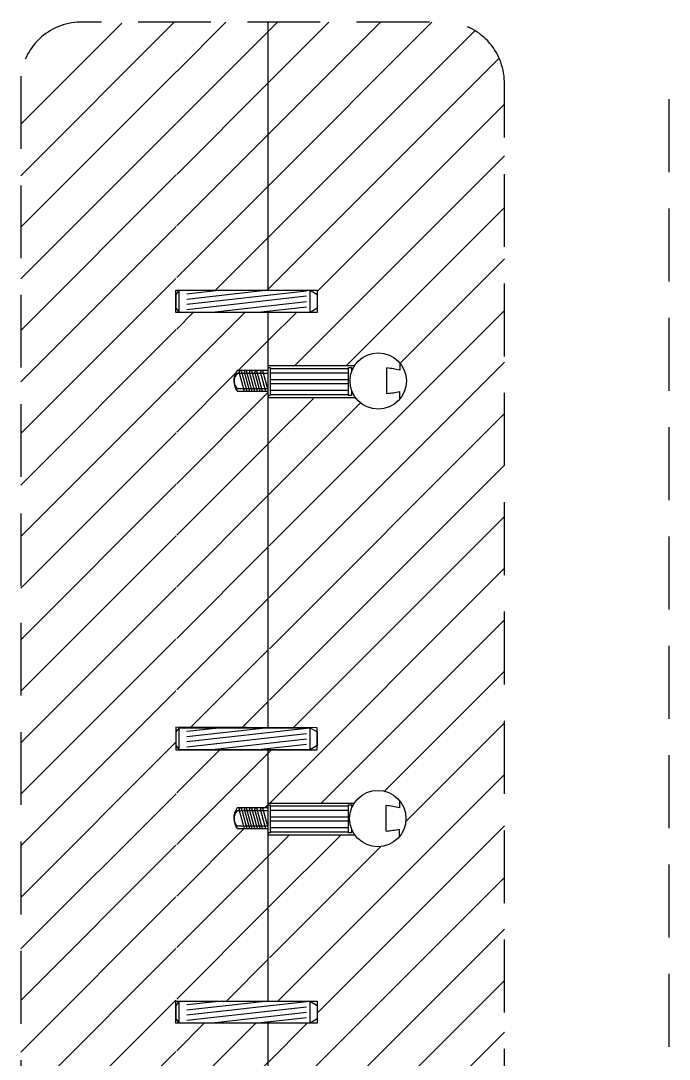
# Model space of a CAD drawing. Header units: inches. Extents: x 223 to 3435, y 564 to 4205.
# Drawn here: x 2678 to 2856.1, y 3920.5 to 4205.4 of the extents above; entities that cross this region are included whole.
import ezdxf

# ---------------------------------------------------------------- set-up
doc = ezdxf.new("R2010")
doc.units = ezdxf.units.IN
doc.header["$MEASUREMENT"] = 0
doc.linetypes.add('DASHEDX2', pattern=[1.5, 1, -0.5])
pattern_1 = [(45, (829.2407108029029, 2879.782602915726), (-7.071067811865475, 7.071067811865476), [])]

msp = doc.modelspace()

# ---------------------------------------------------------------- hatches: boundary and pattern name
h = msp.add_hatch()
h.set_pattern_fill('ANSI31', color=8, scale=80)
h.set_pattern_definition(pattern_1)
edge = h.paths.add_edge_path()
edge.add_line((2720.856607547204, 3762.757564469256), (2720.856607547204, 3855.419714615084))
edge.add_line((2720.856607547204, 3855.419714615084), (2720.616520008156, 3855.419714615084))
edge.add_line((2720.616520008156, 3855.419714615084), (2720.616520008156, 3861.498192304532))
edge.add_line((2720.616520008156, 3861.498192304533), (2720.664684172269, 3930.419722391344))
edge.add_line((2720.664684172269, 3930.419722391344), (2720.616520008157, 3930.419722391344))
edge.add_line((2720.616520008156, 3930.419722391344), (2720.616520008156, 3936.49820008079))
edge.add_line((2720.616520008156, 3936.49820008079), (2720.678134914392, 4005.419714615084))
edge.add_line((2720.678134914393, 4005.419714615084), (2720.616520008156, 4005.419714615084))
edge.add_line((2720.616520008156, 4005.419714615084), (2720.616520008156, 4011.642745520087))
edge.add_line((2720.616520008156, 4011.642745520087), (2720.757753133375, 4125.419722391343))
edge.add_line((2720.757753133375, 4125.419722391343), (2720.616520008155, 4125.419722391343))
edge.add_line((2720.616520008156, 4125.419722391343), (2720.616520008156, 4131.498200080784))
edge.add_line((2720.616520008156, 4131.498200080784), (2720.856299785344, 4204.962245547818))
edge.add_arc((2714.011601118503, 4155.181606773247), 50.248998961613, 82.17108069158189, 135.6840582980728)
edge.add_line((2678.058523649471, 4190.286280495559), (2678.063459976507, 3779.849091249109))
edge.add_arc((2703.697347033567, 3781.912559818119), 25.71680517073225, 184.6022540571565, 207.24152091009)
edge.add_arc((2694.782247067405, 3779.369344395557), 16.72566886059406, 213.4874306377923, 263.3098871738037)
edge.add_line((2692.833717514745, 3762.757564496441), (2720.856607547204, 3762.757564469256))
h = msp.add_hatch()
h.set_pattern_fill('ANSI31', color=8, scale=80)
h.set_pattern_definition(pattern_1)
h.paths.add_polyline_path([(2745.966910833956, 4103.709532583964), (2744.239547434536, 4103.709532583964), (2744.239547434536, 4103.709532049617), (2743.741043644839, 4103.709532049617), (2742.809796165359, 4103.709532129528), (2742.809796165359, 4103.709532049623), (2742.311292375662, 4103.709532049623), (2741.399043557961, 4103.709532151233), (2741.399043557961, 4103.709532049628), (2740.900539768263, 4103.709532049628), (2739.988634429194, 4103.709532193512), (2739.988634429194, 4103.709532049636), (2739.490130639497, 4103.709532049636), (2737.514026784807, 4103.709532583964, -0.3364382528740795), (2737.466658659307, 4109.488324409438), (2745.966910833956, 4109.488324409438), (2745.966910833956, 4125.419722391343), (2720.856607547204, 4125.419722391343), (2720.856607547204, 4011.641849440313), (2745.966910833956, 4011.548130142508)])
h.paths.add_polyline_path([(2745.966910833956, 4205.056538033796), (2722.213446495737, 4205.056538033796, 0.02033807497738567), (2720.856607547204, 4204.962279550527), (2720.856607547204, 4131.498200080791), (2721.501629409078, 4131.498200080792), (2745.966910833956, 4131.498200080791)])
h.paths.add_polyline_path([(2745.966910833956, 3983.709524807703), (2744.239547434536, 3983.709524807703), (2744.239547434536, 3983.709524273357), (2743.741043644839, 3983.709524273357), (2742.809796165359, 3983.709524353268), (2742.809796165359, 3983.709524273364), (2742.311292375662, 3983.709524273364), (2741.399043557961, 3983.709524374972), (2741.399043557961, 3983.709524273369), (2740.900539768263, 3983.709524273369), (2739.988634429194, 3983.709524417249), (2739.988634429194, 3983.709524273375), (2739.490130639497, 3983.709524273375), (2737.513941386141, 3983.709524807703, -0.3364382528740796), (2737.466573260641, 3989.488316633179), (2745.966910833956, 3989.488316633179), (2745.966910833956, 4005.419714615084), (2720.856607547204, 4005.419714615084), (2720.856607547204, 3936.49820008079), (2721.501629409078, 3936.49820008079), (2745.966910833956, 3936.498200080791)])
h.paths.add_polyline_path([(2745.966910833956, 3908.709532049635), (2737.541537592313, 3908.709532049635, -0.3364382528740796), (2737.494169466812, 3914.48832387511), (2743.88858603969, 3914.48832387511), (2743.88858603969, 3914.488324409439), (2744.387089829389, 3914.488324409439), (2745.966910833956, 3914.48832387511), (2745.966910833956, 3930.419722391344), (2720.856607547204, 3930.419722391344), (2720.856607547204, 3861.498192304533), (2721.501629409078, 3861.498192304533), (2745.966910833956, 3861.498192304533)])
h.paths.add_polyline_path([(2745.966910833956, 3833.709524807703), (2744.239547434536, 3833.709524807703), (2744.239547434536, 3833.709524273357), (2743.741043644839, 3833.709524273357), (2742.809796165359, 3833.70952435327), (2742.809796165359, 3833.709524273364), (2742.311292375662, 3833.709524273364), (2741.399043557961, 3833.709524374976), (2741.399043557961, 3833.709524273369), (2740.900539768263, 3833.709524273369), (2739.988634429194, 3833.709524417257), (2739.988634429194, 3833.709524273375), (2739.490130639497, 3833.709524273375), (2737.514143663713, 3833.709524807703, -0.336438252874088), (2737.466775538212, 3839.488316633179), (2745.966910833956, 3839.488316633179), (2745.966910833956, 3855.419714615084), (2720.856607547204, 3855.419714615084), (2720.856607547204, 3762.757564469257), (2745.966910833956, 3762.757564469257)])
h = msp.add_hatch()
h.set_pattern_fill('ANSI31', color=8, scale=80)
h.set_pattern_definition(pattern_1)
edge = h.paths.add_edge_path()
edge.add_arc((2794.09114796326, 4188.399989189507), 16.72566886059549, 1.643655670545416, 84.78928313819007)
edge.add_line((2795.610154030434, 4205.056538033796), (2745.966910833956, 4205.056538033796))
edge.add_line((2745.966910833956, 4205.056538033796), (2745.966910833956, 4131.49820008079))
edge.add_line((2745.966910833956, 4131.49820008079), (2759.444550407973, 4131.49820008079))
edge.add_line((2759.444550407973, 4131.49820008079), (2759.444550407973, 4125.419722391343))
edge.add_line((2759.444550407973, 4125.419722391343), (2745.966910833956, 4125.419722391343))
edge.add_line((2745.966910833956, 4125.419722391343), (2745.99381372113, 4110.867453834226))
edge.add_line((2745.99381372113, 4110.867453834226), (2750.511040109379, 4110.897759878143))
edge.add_line((2750.511040109379, 4110.897759878143), (2768.064553211839, 4110.867453834226))
edge.add_line((2768.064553211839, 4110.867453834226), (2768.00231012612, 4110.338788234079))
edge.add_line((2768.00231012612, 4110.338788234079), (2768.869056984171, 4110.338788234079))
edge.add_line((2768.869056984171, 4110.338788234079), (2768.869056984171, 4109.159507776705))
edge.add_arc((2776.171087126045, 4106.616792977041), 7.732078811372066, 0, 160.800847676083, ccw=False)
edge.add_arc((2776.171087126045, 4106.616792977041), 7.732078811372048, -160.8008476760831, 0, ccw=False)
edge.add_line((2768.869056984171, 4104.074078177376), (2768.869056984171, 4102.603016174015))
edge.add_line((2768.869056984171, 4102.603016174015), (2768.579915540781, 4102.155456490034))
edge.add_line((2768.579915540781, 4102.155456490034), (2748.297874369981, 4102.094848670657))
edge.add_line((2748.297874369981, 4102.094848670657), (2746.054418359858, 4102.155456490034))
edge.add_line((2746.054418359858, 4102.155456490034), (2746.371268117472, 4011.546620958002))
edge.add_line((2746.371268117472, 4011.546620958002), (2759.444550407973, 4011.497827487757))
edge.add_line((2759.444550407973, 4011.497827487756), (2759.444550407973, 4005.419714615084))
edge.add_line((2759.444550407973, 4005.419714615084), (2745.966910833956, 4005.419714615084))
edge.add_line((2745.966910833956, 4005.419714615084), (2745.966912097044, 3990.821454956046))
edge.add_line((2745.966912097044, 3990.821454956046), (2746.99477222395, 3990.825440106475))
edge.add_line((2746.99477222395, 3990.825440106475), (2768.00231012612, 3990.821454956046))
edge.add_line((2768.00231012612, 3990.821454956046), (2768.00231012612, 3990.338780457821))
edge.add_line((2768.00231012612, 3990.33878045782), (2769.30793499608, 3990.33878045782))
edge.add_arc((2776.050252860715, 3986.553784743491), 7.732078811371995, 0, 150.6910603215394, ccw=False)
edge.add_arc((2776.050252860715, 3986.553784743491), 7.732078811372048, -158.24134707656526, 0, ccw=False)
edge.add_line((2768.869056984171, 3983.687520881251), (2769.538535136944, 3982.114637930212))
edge.add_line((2769.538535136944, 3982.114637930212), (2767.99782786606, 3982.041301572389))
edge.add_line((2767.99782786606, 3982.041301572389), (2746.571256646701, 3982.083614785537))
edge.add_line((2746.571256646701, 3982.083614785537), (2746.010079379635, 3982.134610039999))
edge.add_line((2746.010079379635, 3982.134610039999), (2746.401666971191, 3936.498200080791))
edge.add_line((2746.401666971191, 3936.498200080791), (2759.444550407973, 3936.498200080791))
edge.add_line((2759.444550407973, 3936.498200080791), (2759.444550407973, 3930.419722391344))
edge.add_line((2759.444550407973, 3930.419722391344), (2745.966910833956, 3930.419722391344))
edge.add_line((2745.966910833956, 3930.419722391344), (2745.939980415797, 3915.823483452375))
edge.add_line((2745.939980415797, 3915.823483452375), (2746.59284177797, 3915.853149227759))
edge.add_line((2746.59284177797, 3915.853149227759), (2767.94602475588, 3915.810357947439))
edge.add_line((2767.94602475588, 3915.810357947439), (2768.00231012612, 3915.33878823408))
edge.add_line((2768.00231012612, 3915.33878823408), (2768.869056984171, 3915.33878823408))
edge.add_line((2768.869056984171, 3915.33878823408), (2768.869056984171, 3914.105342059903))
edge.add_arc((2776.10789818731, 3911.387949784023), 7.732078811371839, 0, 159.4243413389502, ccw=False)
edge.add_arc((2776.10789818731, 3911.387949784023), 7.732078811372048, -150.69158807866688, 0, ccw=False)
edge.add_line((2769.365545458988, 3907.603016174015), (2768.16644250158, 3907.110602537607))
edge.add_line((2768.16644250158, 3907.110602537607), (2746.632999881524, 3907.173779968031))
edge.add_line((2746.632999881524, 3907.173779968031), (2746.064292217002, 3907.110615342977))
edge.add_line((2746.064292217002, 3907.110615342977), (2746.322134708516, 3861.498192304533))
edge.add_line((2746.322134708516, 3861.498192304533), (2759.444550407973, 3861.498192304533))
edge.add_line((2759.444550407973, 3861.498192304533), (2759.444550407973, 3855.419714615084))
edge.add_line((2759.444550407973, 3855.419714615085), (2745.966910833956, 3855.419714615085))
edge.add_line((2745.966910833956, 3855.419714615085), (2745.966910833956, 3840.338780457821))
edge.add_line((2745.966910833956, 3840.33878045782), (2747.508074236149, 3840.804679198931))
edge.add_line((2747.508074236149, 3840.804679198931), (2768.156845763061, 3840.804679198931))
edge.add_line((2768.156845763061, 3840.804679198931), (2768.00231012612, 3840.33878045782))
edge.add_line((2768.00231012612, 3840.33878045782), (2768.869056984171, 3840.33878045782))
edge.add_line((2768.869056984171, 3840.33878045782), (2768.869056984171, 3838.357722605611))
edge.add_arc((2776.332246549374, 3836.336375465925), 7.732078811372005, -9.094947017729282e-13, 164.84545536369, ccw=False)
edge.add_arc((2776.332246549374, 3836.336375465925), 7.732078811372048, -164.84545536369, 9.094947017729282e-13, ccw=False)
edge.add_line((2768.869056984171, 3834.315028326239), (2768.869056984171, 3832.603008397755))
edge.add_line((2768.869056984171, 3832.603008397755), (2768.152544400034, 3832.001422246436))
edge.add_line((2768.152544400034, 3832.001422246436), (2746.905768950337, 3832.14207216941))
edge.add_line((2746.905768950337, 3832.14207216941), (2745.991175069862, 3832.14207216941))
edge.add_line((2745.991175069862, 3832.14207216941), (2746.137509969415, 3783.808647688953))
edge.add_line((2746.137509969415, 3783.808647688953), (2810.809935054159, 3783.808647688953))
edge.add_line((2810.809935054159, 3783.808647688953), (2810.809935054159, 4188.879736043056))

# ---------------------------------------------------------------- linework, layer by layer
at = {"color": 4, "linetype": 'DASHEDX2', "ltscale": 20}
for p, q in [((2790.248740988013, 4205.056538033796), (2695.150050402135, 4205.056538033796)), ((2678.058523649471, 4190.286280495559), (2678.058523649471, 3790.274458624133)), ((2810.809935054159, 3783.378797453488), (2810.809935054159, 4188.879736043053)), ((2856.068631788864, 3923.937625266795), (2856.068631788864, 4190.47929026218))]:
    msp.add_line(p, q, dxfattribs=at)
at = {"color": 1}
for p, q in [((2745.966910833956, 4131.498200080792), (2745.966910833956, 4205.056538033796)), ((2745.966910833956, 4109.967721292045), (2745.966910833956, 4125.419722391343)), ((2745.966910833956, 4011.498192304532), (2745.966910833956, 4102.603016174015)), ((2745.966910833956, 3989.967713515781), (2745.966910833956, 4005.419714615084)), ((2745.966910833956, 3936.498200080792), (2745.966910833956, 3982.954027458128)), ((2745.966910833956, 3914.967721292045), (2745.966910833956, 3930.419722391344))]:
    msp.add_line(p, q, dxfattribs=at)
at = {"color": 2}
for p, q in [((2721.501629409079, 4131.498200080792), (2720.616520008156, 4130.318699828606)), ((2721.501629409079, 4131.498200080792), (2757.505740653954, 4131.498200080792)), ((2757.505740653954, 4131.498200080792), (2759.444550407973, 4130.318699828606)), ((2720.616520008156, 4130.318699828606), (2720.616520008156, 4126.588805580674)), ((2759.444550407973, 4130.318699828606), (2759.444550407973, 4126.588805580674)), ((2720.616520008156, 4126.588805580675), (2721.501629409079, 4125.419722391343)), ((2759.444550407973, 4126.588805580675), (2757.505740653954, 4125.419722391343)), ((2757.505740653954, 4125.419722391343), (2721.501629409079, 4125.419722391343)), ((2782.127541263667, 4111.546873792978), (2782.127541263667, 4109.546873792978)), ((2745.966910833956, 4108.66212949771), (2737.498509587557, 4108.66212949771)), ((2738.02714555544, 4109.48832387511), (2738.02714555544, 4109.005525398421)), ((2739.437554684207, 4109.488323875106), (2739.437554684207, 4109.005525398414)), ((2740.848307291605, 4109.488323875099), (2740.848307291605, 4109.00552539841)), ((2742.278058560782, 4109.488323875092), (2742.278058560782, 4109.005525398403)), ((2768.00231012612, 4102.603016174015), (2768.00231012612, 4110.338788234079)), ((2768.00231012612, 4110.338788234079), (2768.869056984171, 4110.338788234079)), ((2768.869056984171, 4110.338788234079), (2768.869056984171, 4109.159507776706)), ((2778.519157046986, 4103.191315141419), (2778.519157046986, 4110.209600816378)), ((2737.498509587557, 4104.536779399434), (2745.966910833956, 4104.536779399434)), ((2768.869056984171, 4104.074078177376), (2768.869056984171, 4102.603016174015)), ((2782.127541263667, 4101.686712161104), (2782.127541263667, 4103.686712161104)), ((2768.869056984171, 4102.603016174015), (2768.00231012612, 4102.603016174015)), ((2721.501629409079, 4011.498192304532), (2720.616520008156, 4010.318692052346)), ((2720.616520008156, 4010.318692052346), (2720.616520008156, 4006.588797804414)), ((2721.501629409079, 4011.498192304532), (2757.505740653954, 4011.498192304532)), ((2757.505740653954, 4011.498192304532), (2759.444550407973, 4010.318692052346)), ((2759.444550407973, 4010.318692052346), (2759.444550407973, 4006.588797804414)), ((2720.616520008156, 4006.588797804415), (2721.501629409079, 4005.419714615084)), ((2759.444550407973, 4006.588797804415), (2757.505740653954, 4005.419714615084)), ((2757.505740653954, 4005.419714615084), (2721.501629409079, 4005.419714615084)), ((2767.992309590804, 3982.596918068813), (2768.00231012612, 3990.33878045782)), ((2768.00231012612, 3990.33878045782), (2768.869056984171, 3990.33878045782)), ((2768.869056984171, 3990.33878045782), (2768.869056984171, 3989.42004860573)), ((2778.398322781656, 3983.128306907869), (2778.398322781656, 3990.146592582828)), ((2782.006706998337, 3991.483865559428), (2782.006706998337, 3989.483865559428)), ((2745.966910833956, 3988.662121721451), (2737.498509587557, 3988.662121721451)), ((2737.498509587557, 3984.536771623174), (2745.966910833956, 3984.536771623174)), ((2768.869056984171, 3983.687520881251), (2768.869056984171, 3982.603008397755)), ((2782.006706998337, 3981.623703927554), (2782.006706998337, 3983.623703927554)), ((2768.869056984171, 3982.603008397755), (2768.00231012612, 3982.603008397755)), ((2721.501629409079, 3936.498200080792), (2720.616520008156, 3935.318699828606)), ((2720.616520008156, 3935.318699828606), (2720.616520008156, 3931.588805580674)), ((2721.501629409079, 3936.498200080792), (2757.505740653954, 3936.498200080792)), ((2757.505740653954, 3936.498200080792), (2759.444550407973, 3935.318699828606)), ((2757.683363659173, 3936.39014080421), (2757.505740653954, 3936.370307679998)), ((2759.444550407973, 3935.318699828606), (2759.444550407973, 3931.588805580674)), ((2720.616520008156, 3931.588805580675), (2721.501629409079, 3930.419722391344)), ((2757.505740653954, 3930.419722391344), (2721.501629409079, 3930.419722391344)), ((2759.444550407973, 3931.588805580675), (2757.505740653954, 3930.419722391344))]:
    msp.add_line(p, q, dxfattribs=at)
at = {"color": 7}
for p, q in [((2721.501629409079, 4125.419722391343), (2721.501629409078, 4131.498200080792)), ((2733.288689588077, 4131.498200080792), (2723.620440971778, 4130.418657622515)), ((2745.966910833956, 4131.498200080792), (2723.620440971777, 4129.003026035705)), ((2756.496850009935, 4131.257656430615), (2723.620440971777, 4127.586724823359)), ((2757.505740653954, 4125.419722391343), (2757.505740653954, 4131.498200080792)), ((2756.496850009935, 4129.842024843807), (2723.620440971778, 4126.171093236549)), ((2756.496850009935, 4128.315996181605), (2730.558180483397, 4125.419722391343)), ((2756.496850009935, 4126.901034220333), (2743.230404645865, 4125.419722391343)), ((2745.96679395505, 4109.488324409438), (2737.466661366608, 4109.488324409438)), ((2738.02714555544, 4109.48832387511), (2738.525649345139, 4109.48832387511)), ((2739.490130639497, 4103.709532049636), (2738.02714555544, 4109.005525398421)), ((2738.525649345139, 4109.48832387511), (2739.988634429194, 4104.192330526324)), ((2739.437554684207, 4109.488323875106), (2739.936058473905, 4109.488323875106)), ((2740.900539768263, 4103.709532049628), (2739.437554684207, 4109.005525398414)), ((2739.936058473905, 4109.488323875106), (2741.399043557961, 4104.192330526319)), ((2740.848307291605, 4109.488323875099), (2741.346811081302, 4109.488323875099)), ((2742.311292375662, 4103.709532049623), (2740.848307291605, 4109.00552539841)), ((2741.346811081302, 4109.488323875099), (2742.809796165359, 4104.19233052631)), ((2742.278058560782, 4109.488323875092), (2742.776562350481, 4109.488323875092)), ((2743.741043644839, 4103.709532049617), (2742.278058560782, 4109.005525398403)), ((2742.776562350481, 4109.488323875092), (2744.239547434536, 4104.192330526304)), ((2743.88858603969, 4109.488324409438), (2744.387089829389, 4109.488324409438)), ((2743.88858603969, 4109.488324409438), (2743.88858603969, 4109.005525932749)), ((2745.351571123747, 4103.709532583964), (2743.88858603969, 4109.005525932749)), ((2744.387089829389, 4109.488324409438), (2745.850074913445, 4104.192331060653)), ((2745.966912097044, 4110.36320403947), (2745.966912097044, 4110.86320403947)), ((2745.966912097044, 4110.86320403947), (2769.709428218756, 4110.86320403947)), ((2745.96679395505, 4103.709532583964), (2737.514026784807, 4103.709532583964)), ((2739.988634429194, 4103.709532049636), (2739.490130639497, 4103.709532049636)), ((2739.988634429194, 4104.192330526324), (2739.988634429194, 4103.709532049636)), ((2741.399043557961, 4103.709532049628), (2740.900539768263, 4103.709532049628)), ((2741.399043557961, 4104.192330526319), (2741.399043557961, 4103.709532049628)), ((2742.809796165359, 4103.709532049623), (2742.311292375662, 4103.709532049623)), ((2742.809796165359, 4104.19233052631), (2742.809796165359, 4103.709532049623)), ((2744.239547434536, 4103.709532049617), (2743.741043644839, 4103.709532049617)), ((2744.239547434536, 4104.192330526304), (2744.239547434536, 4103.709532049617)), ((2745.850074913445, 4103.709532583964), (2745.351571123747, 4103.709532583964)), ((2745.850074913445, 4104.192331060653), (2745.850074913445, 4103.709532583964)), ((2745.966912097044, 4102.627431979406), (2745.966912097044, 4102.127431979406)), ((2745.966912097044, 4102.127431979406), (2769.86203560486, 4102.127431979406)), ((2721.501629409079, 4005.419714615084), (2721.501629409078, 4011.498192304533)), ((2733.288689588077, 4011.498192304532), (2723.620440971778, 4010.418649846255)), ((2745.966910833956, 4011.498192304532), (2723.620440971777, 4009.003018259445)), ((2756.496850009935, 4011.257648654354), (2723.620440971777, 4007.5867170471)), ((2756.496850009935, 4009.842017067547), (2723.620440971778, 4006.171085460289)), ((2757.505740653954, 4005.419714615084), (2757.505740653954, 4011.498192304532)), ((2756.496850009935, 4008.315988405345), (2730.558180483397, 4005.419714615084)), ((2756.496850009935, 4006.901026444073), (2743.230404645865, 4005.419714615084)), ((2745.966708556384, 3989.488316633179), (2737.466575967942, 3989.488316633179)), ((2738.02714555544, 3989.488316098851), (2738.525649345139, 3989.488316098851)), ((2738.02714555544, 3989.488316098851), (2738.02714555544, 3989.005517622162)), ((2739.490130639497, 3983.709524273375), (2738.02714555544, 3989.005517622162)), ((2738.525649345139, 3989.488316098851), (2739.988634429194, 3984.192322750065)), ((2739.437554684207, 3989.488316098847), (2739.936058473905, 3989.488316098847)), ((2739.437554684207, 3989.488316098847), (2739.437554684207, 3989.005517622154)), ((2740.900539768263, 3983.709524273369), (2739.437554684207, 3989.005517622154)), ((2739.936058473905, 3989.488316098847), (2741.399043557961, 3984.19232275006)), ((2740.848307291605, 3989.48831609884), (2741.346811081302, 3989.48831609884)), ((2740.848307291605, 3989.48831609884), (2740.848307291605, 3989.005517622151)), ((2742.311292375662, 3983.709524273364), (2740.848307291605, 3989.005517622151)), ((2741.346811081302, 3989.48831609884), (2742.809796165359, 3984.192322750051)), ((2742.278058560782, 3989.488316098832), (2742.776562350481, 3989.488316098832)), ((2742.278058560782, 3989.488316098832), (2742.278058560782, 3989.005517622144)), ((2743.741043644839, 3983.709524273357), (2742.278058560782, 3989.005517622144)), ((2742.776562350481, 3989.488316098832), (2744.239547434536, 3984.192322750044)), ((2743.88858603969, 3989.488316633179), (2744.387089829389, 3989.488316633179)), ((2743.88858603969, 3989.488316633179), (2743.88858603969, 3989.00551815649)), ((2745.351571123747, 3983.709524807703), (2743.88858603969, 3989.00551815649)), ((2744.387089829389, 3989.488316633179), (2745.850074913445, 3984.192323284393)), ((2745.966912097044, 3990.321454956046), (2745.966912097044, 3990.821454956046)), ((2745.966912097044, 3990.821454956046), (2769.602615021774, 3990.821454956046)), ((2745.966708556384, 3983.709524807703), (2737.513941386141, 3983.709524807703)), ((2739.988634429194, 3983.709524273375), (2739.490130639497, 3983.709524273375)), ((2739.988634429194, 3984.192322750065), (2739.988634429194, 3983.709524273375)), ((2741.399043557961, 3983.709524273369), (2740.900539768263, 3983.709524273369)), ((2741.399043557961, 3984.19232275006), (2741.399043557961, 3983.709524273369)), ((2742.809796165359, 3983.709524273364), (2742.311292375662, 3983.709524273364)), ((2742.809796165359, 3984.192322750051), (2742.809796165359, 3983.709524273364)), ((2744.239547434536, 3983.709524273357), (2743.741043644839, 3983.709524273357)), ((2744.239547434536, 3984.192322750044), (2744.239547434536, 3983.709524273357)), ((2745.850074913445, 3983.709524807703), (2745.351571123747, 3983.709524807703)), ((2745.850074913445, 3984.192323284393), (2745.850074913445, 3983.709524807703)), ((2745.966912097044, 3982.585682895981), (2745.966912097044, 3982.085682895981)), ((2745.966912097044, 3982.085682895981), (2769.86203560486, 3982.085682895981)), ((2721.501629409079, 3930.419722391344), (2721.501629409078, 3936.498200080793)), ((2733.288689588077, 3936.498200080792), (2723.620440971778, 3935.418657622514)), ((2745.966910833956, 3936.498200080792), (2723.620440971777, 3934.003026035705)), ((2756.496850009935, 3936.257656430614), (2723.620440971777, 3932.586724823359)), ((2756.496850009935, 3934.842024843806), (2723.620440971778, 3931.171093236549)), ((2757.505740653954, 3930.419722391344), (2757.505740653954, 3936.498200080792)), ((2756.496850009935, 3933.315996181605), (2730.558180483397, 3930.419722391344)), ((2756.496850009935, 3931.901034220332), (2743.230404645865, 3930.419722391344))]:
    msp.add_line(p, q, dxfattribs=at)
for points in [[(2721.501629409078, 4131.49820008079), (2759.444550407973, 4131.49820008079), (2759.444550407973, 4125.419722391343), (2720.616520008156, 4125.419722391343), (2720.616520008156, 4131.49820008079), (2721.501629409078, 4131.498200080792)], [(2720.616520008156, 4011.642745520114), (2720.616520008156, 4005.419714615084), (2759.444550407973, 4005.419714615084), (2759.444550407973, 4011.497827487756), (2720.616520008156, 4011.642745520114)], [(2721.501629409079, 3936.498200080792), (2759.444550407973, 3936.498200080791), (2759.444550407973, 3930.419722391344), (2720.616520008156, 3930.419722391344), (2720.616520008156, 3936.49820008079), (2721.501629409078, 3936.49820008079)]]:
    msp.add_lwpolyline(points, dxfattribs=at)
at = {"color": 2}
for points in [[(2746.532942150519, 4110.338788234079), (2746.532942150519, 4102.603016174015), (2745.966910833956, 4102.603016174015), (2745.966910833956, 4110.338788234079), (2746.532942150519, 4110.338788234079)], [(2768.00231012612, 4109.967721292043), (2746.532942150519, 4109.967721292043), (2746.532942150519, 4108.896376557237), (2768.00231012612, 4108.896376557237)], [(2768.00231012612, 4106.97386225698), (2746.532942150519, 4106.97386225698), (2746.532942150519, 4105.967585255345), (2768.00231012612, 4105.967585255345)], [(2768.00231012612, 4104.045073638519), (2746.532942150519, 4104.045073638519), (2746.532942150519, 4102.95403523439), (2768.00231012612, 4102.95403523439)], [(2746.532942150519, 3990.33878045782), (2746.532942150519, 3982.603008397755), (2745.966910833956, 3982.603008397755), (2745.966910833956, 3990.33878045782), (2746.532942150519, 3990.33878045782)], [(2768.00231012612, 3989.967713515783), (2746.532942150519, 3989.967713515783), (2746.532942150519, 3988.896368780978), (2768.00231012612, 3988.896368780978)], [(2768.00231012612, 3986.973854480721), (2746.532942150519, 3986.973854480721), (2746.532942150519, 3985.967577479085), (2768.00231012612, 3985.967577479085)], [(2768.00231012612, 3984.045065862259), (2746.532942150519, 3984.045065862259), (2746.532942150519, 3982.95402745813), (2768.00231012612, 3982.95402745813)]]:
    msp.add_lwpolyline(points, dxfattribs=at)
for centre in [(2776.171087126045, 4106.616792977041), (2776.050252860715, 3986.553784743491)]:
    msp.add_circle(centre, 7.732078811372042, dxfattribs=at)
at = {"color": 4, "linetype": 'DASHEDX2', "ltscale": 20}
for centre, start, end in [((2694.670303548588, 4188.337750942897), 88.35634432946136, 173.3098871738011), ((2794.09114796326, 4188.399989189507), 358.3563443294547, 83.30988717380114)]:
    msp.add_arc(centre, 16.72566886059568, start, end, dxfattribs=at)
at = {"color": 7}
for centre in [(2741.298386472576, 4106.630142615453), (2741.29830107391, 3986.630134839193)]:
    msp.add_arc(centre, 4.780307647259564, 143.2797710499467, 217.6594533603385, dxfattribs=at)
at = {"color": 2}
for centre, radius, start, end in [((2739.469671245355, 4106.599454448573), 2.8530872120394, 133.7003857084052, 226.2996142915948), ((2772.620205732906, 4067.936532556211), 42.68266541272521, 77.12970895140377, 82.0560181321433), ((2772.620205732906, 4159.547347048101), 56.66392113922961, 275.97555727518, 279.6590381693525), ((2772.499371467576, 3947.873524322661), 42.68266541272521, 77.12970895140377, 82.0560181321433), ((2739.469671245355, 3986.599446672314), 2.8530872120394, 133.7003857084052, 226.2996142915948), ((2772.499371467576, 4039.484338814551), 56.66392113922961, 275.97555727518, 279.6590381693525)]:
    msp.add_arc(centre, radius, start, end, dxfattribs=at)

doc.saveas('drawing.dxf')
